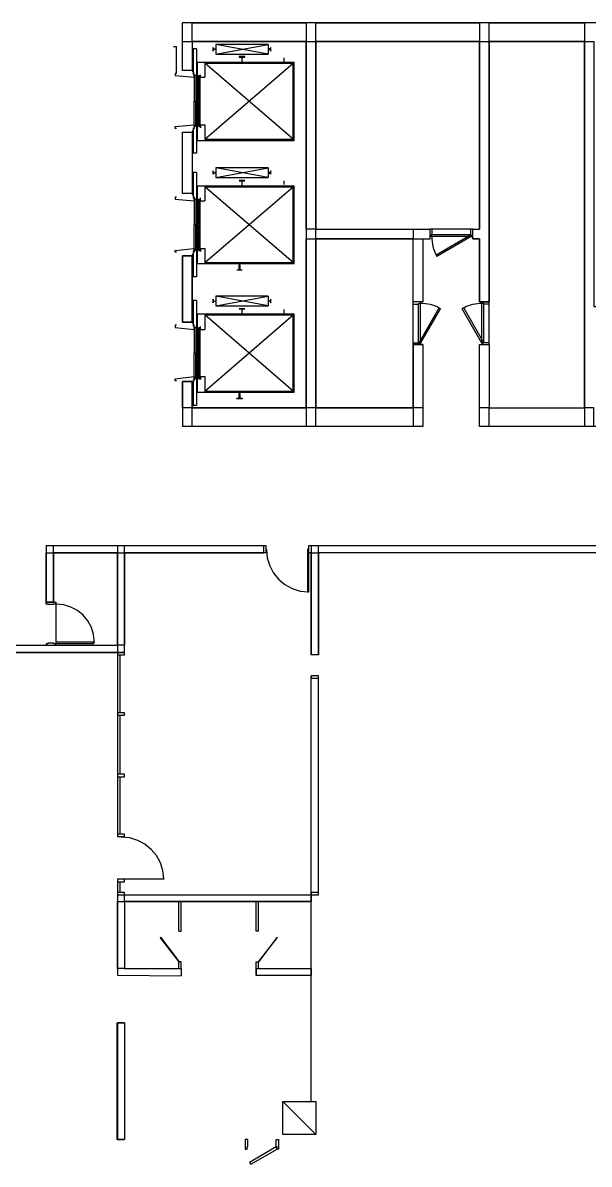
# Model space of a CAD drawing. Header units: millimetres. Extents: x -1062 to 473405, y -148599 to 38948.
# Drawn here: x 305664 to 317570, y -148599 to -124580 of the extents above; entities that cross this region are included whole.
import ezdxf

# ---------------------------------------------------------------- set-up
doc = ezdxf.new("R2010")
doc.units = ezdxf.units.MM
for name, color, linetype in [('COLUMN', 1, 'Continuous'), ('CORE_REF', 8, 'Continuous'), ('DOOR', 3, 'Continuous'), ('WALL', 7, 'Continuous'), ('WINDOW', 4, 'Continuous')]:
    doc.layers.add(name, color=color, linetype=linetype)

msp = doc.modelspace()

# ---------------------------------------------------------------- linework, layer by layer
at = {"layer": 'COLUMN'}
for p, q in [((311826.2, -147976.3), (311128, -147277.7)), ((311128, -147277.7), (311826.2, -147277.7)), ((311128, -147976.3), (311128, -147277.7)), ((311826.2, -147277.7), (311826.2, -147976.3)), ((311826.2, -147976.3), (311128, -147976.3))]:
    msp.add_line(p, q, dxfattribs=at)
at = {"layer": 'CORE_REF'}
for p, q in [((309312.9, -125126.6), (309224, -125126.6)), ((309249.4, -125634.7), (309249.4, -125126.6)), ((309312.9, -125126.6), (309312.9, -127323.9)), ((309668.3, -125177.4), (309668.3, -125101.2)), ((309668.3, -125101.2), (309668.3, -125126.6)), ((309668.3, -125126.6), (309693.7, -125126.6)), ((309693.7, -125126.6), (309719.1, -125126.6)), ((309719.1, -125240.9), (310823.4, -125037.7)), ((310823.4, -125037.7), (309719.1, -125037.7)), ((309719.1, -125037.7), (309719.1, -125240.9)), ((310823.4, -125240.9), (309719.1, -125037.7)), ((309719.1, -125126.6), (309719.1, -125139.3)), ((310823.4, -125037.7), (310823.4, -125240.9)), ((310848.8, -125126.6), (310823.4, -125126.6)), ((310823.4, -125126.6), (310823.4, -125139.3)), ((310861.5, -125126.6), (310848.8, -125126.6)), ((310874.2, -125101.2), (310861.5, -125126.6)), ((310874.2, -125177.4), (310874.2, -125101.2)), ((309693.7, -125139.3), (309668.3, -125139.3)), ((309668.3, -125139.3), (309668.3, -125177.4)), ((309719.1, -125139.3), (309693.7, -125139.3)), ((309719.1, -125240.9), (310823.4, -125240.9)), ((310328.3, -125291.7), (310214.1, -125291.7)), ((310214.1, -125291.7), (310214.1, -125304.4)), ((310214.1, -125304.4), (310264.9, -125304.4)), ((310264.9, -125304.4), (310264.9, -125342.5)), ((310264.9, -125342.5), (310264.9, -125406.1)), ((310277.6, -125342.5), (310277.6, -125304.4)), ((310277.6, -125304.4), (310328.3, -125304.4)), ((310277.6, -125406.1), (310277.6, -125342.5)), ((310328.3, -125304.4), (310328.3, -125291.7)), ((310823.4, -125139.3), (310848.8, -125139.3)), ((310848.8, -125139.3), (310861.5, -125139.3)), ((310861.5, -125139.3), (310874.2, -125177.4)), ((311153.4, -125317.1), (311153.4, -125393.3)), ((309224, -125583.9), (309262.1, -125660.1)), ((309338.3, -125406.1), (311369.2, -125406.1)), ((309338.3, -127057.2), (309338.3, -125406.1)), ((309490.6, -125431.5), (311343.8, -125431.5)), ((309490.6, -125431.5), (309490.6, -125723.6)), ((309490.6, -127031.8), (311343.8, -125431.5)), ((311343.8, -127031.8), (309490.6, -125431.5)), ((310264.9, -125406.1), (310277.6, -125406.1)), ((311343.8, -127031.8), (311343.8, -125431.5)), ((311369.2, -127057.2), (311369.2, -125406.1)), ((308894, -125647.4), (308868.6, -125647.4)), ((308868.6, -125647.4), (308868.6, -125685.5)), ((308868.6, -125685.5), (309262.1, -125723.6)), ((309262.1, -125660.1), (309236.7, -125660.1)), ((309262.1, -125723.6), (309262.1, -125660.1)), ((309262.1, -125685.5), (309262.1, -126231.6)), ((309300.2, -125685.5), (309262.1, -125685.5)), ((309300.2, -125685.5), (309300.2, -126231.6)), ((309363.7, -126231.6), (309363.7, -125685.5)), ((309363.7, -125685.5), (309389, -125685.5)), ((309389, -126231.6), (309389, -125685.5)), ((309401.7, -125723.6), (309401.7, -125672.8)), ((309401.7, -125723.6), (309490.6, -125723.6)), ((309262.1, -126765.1), (309262.1, -126231.6)), ((309262.1, -126231.6), (309300.2, -126231.6)), ((309300.2, -126765.1), (309300.2, -126231.6)), ((309363.7, -126765.1), (309363.7, -126231.6)), ((309363.7, -126231.6), (309389, -126231.6)), ((309389, -126765.1), (309389, -126231.6)), ((308868.6, -126765.1), (309262.1, -126727)), ((308868.6, -126803.2), (308868.6, -126765.1)), ((308894, -126803.2), (308868.6, -126803.2)), ((309224, -126879.4), (309262.1, -126803.2)), ((309262.1, -126803.2), (309236.7, -126803.2)), ((309262.1, -126727), (309262.1, -126803.2)), ((309300.2, -126765.1), (309262.1, -126765.1)), ((309363.7, -126765.1), (309389, -126765.1)), ((309401.7, -126727), (309401.7, -126790.5)), ((309401.7, -126727), (309490.6, -126727)), ((309490.6, -126727), (309490.6, -127031.8)), ((309249.4, -127323.9), (309249.4, -126815.9)), ((309490.6, -127031.8), (311343.8, -127031.8)), ((309338.3, -127057.2), (311369.2, -127057.2)), ((309312.9, -127323.9), (309224, -127323.9)), ((309312.9, -127730.4), (309224, -127730.4)), ((309249.4, -128238.4), (309249.4, -127730.4)), ((309312.9, -127730.4), (309312.9, -129927.7)), ((309668.3, -127768.5), (309668.3, -127692.3)), ((309668.3, -127692.3), (309668.3, -127730.4)), ((309668.3, -127730.4), (309693.7, -127730.4)), ((309693.7, -127743.1), (309668.3, -127743.1)), ((309668.3, -127743.1), (309668.3, -127768.5)), ((309693.7, -127730.4), (309719.1, -127730.4)), ((309719.1, -127743.1), (309693.7, -127743.1)), ((309719.1, -127832), (310823.4, -127628.8)), ((310823.4, -127628.8), (309719.1, -127628.8)), ((309719.1, -127628.8), (309719.1, -127832)), ((310823.4, -127832), (309719.1, -127628.8)), ((309719.1, -127730.4), (309719.1, -127743.1)), ((310823.4, -127628.8), (310823.4, -127832)), ((310848.8, -127730.4), (310823.4, -127730.4)), ((310823.4, -127730.4), (310823.4, -127743.1)), ((310823.4, -127743.1), (310848.8, -127743.1)), ((310861.5, -127730.4), (310848.8, -127730.4)), ((310848.8, -127743.1), (310861.5, -127743.1)), ((310874.2, -127692.3), (310861.5, -127730.4)), ((310861.5, -127743.1), (310874.2, -127768.5)), ((310874.2, -127768.5), (310874.2, -127692.3)), ((309338.3, -128009.8), (311369.2, -128009.8)), ((309338.3, -129648.3), (309338.3, -128009.8)), ((309719.1, -127832), (310823.4, -127832)), ((310328.3, -127895.5), (310214.1, -127895.5)), ((310214.1, -127908.2), (310264.9, -127908.2)), ((310264.9, -127908.2), (310264.9, -127946.3)), ((310264.9, -127946.3), (310264.9, -128009.8)), ((310264.9, -128009.8), (310277.6, -128009.8)), ((310277.6, -127946.3), (310277.6, -127908.2)), ((310277.6, -127908.2), (310328.3, -127908.2)), ((310277.6, -128009.8), (310277.6, -127946.3)), ((311153.4, -127908.2), (311153.4, -127984.4)), ((311369.2, -129648.3), (311369.2, -128009.8)), ((308894, -128251.1), (308868.6, -128251.1)), ((308868.6, -128251.1), (308868.6, -128289.2)), ((309224, -128174.9), (309262.1, -128263.8)), ((309490.6, -128035.2), (311343.8, -128035.2)), ((309490.6, -128035.2), (309490.6, -128327.3)), ((309490.6, -129622.9), (311343.8, -128035.2)), ((311343.8, -129622.9), (309490.6, -128035.2)), ((311343.8, -129622.9), (311343.8, -128035.2)), ((308868.6, -128289.2), (309262.1, -128327.3)), ((309262.1, -128263.8), (309236.7, -128263.8)), ((309262.1, -128327.3), (309262.1, -128263.8)), ((309262.1, -128289.2), (309262.1, -128822.7)), ((309300.2, -128289.2), (309262.1, -128289.2)), ((309300.2, -128289.2), (309300.2, -128822.7)), ((309363.7, -128822.7), (309363.7, -128289.2)), ((309363.7, -128289.2), (309389, -128289.2)), ((309389, -128822.7), (309389, -128289.2)), ((309401.7, -128327.3), (309401.7, -128263.8)), ((309401.7, -128327.3), (309490.6, -128327.3)), ((309262.1, -129368.9), (309262.1, -128822.7)), ((309262.1, -128822.7), (309300.2, -128822.7)), ((309300.2, -129368.9), (309300.2, -128822.7)), ((309389, -128822.7), (309363.7, -128822.7)), ((309363.7, -129368.9), (309363.7, -128835.4)), ((309389, -128835.4), (309363.7, -128835.4)), ((309389, -129368.9), (309389, -128835.4)), ((308868.6, -129368.9), (309262.1, -129330.8)), ((308868.6, -129407), (308868.6, -129368.9)), ((308894, -129407), (308868.6, -129407)), ((309224, -129483.2), (309262.1, -129394.3)), ((309262.1, -129394.3), (309236.7, -129394.3)), ((309249.4, -129927.7), (309249.4, -129419.7)), ((309262.1, -129330.8), (309262.1, -129394.3)), ((309300.2, -129368.9), (309262.1, -129368.9)), ((309363.7, -129368.9), (309389, -129368.9)), ((309401.7, -129330.8), (309401.7, -129394.3)), ((309401.7, -129330.8), (309490.6, -129330.8)), ((309490.6, -129330.8), (309490.6, -129622.9)), ((309338.3, -129648.3), (311369.2, -129648.3)), ((309490.6, -129622.9), (311343.8, -129622.9)), ((310214.1, -129737.2), (310214.1, -129673.7)), ((310214.1, -129673.7), (310226.8, -129673.7)), ((310226.8, -129673.7), (310226.8, -129737.2)), ((309312.9, -129927.7), (309224, -129927.7)), ((310163.3, -129775.3), (310214.1, -129775.3)), ((310277.6, -129788), (310163.3, -129788)), ((310214.1, -129775.3), (310214.1, -129737.2)), ((310226.8, -129737.2), (310226.8, -129775.3)), ((310226.8, -129775.3), (310277.6, -129775.3)), ((309668.3, -130473.9), (309668.3, -130397.7)), ((309668.3, -130397.7), (309668.3, -130423.1)), ((309719.1, -130537.4), (310823.4, -130334.2)), ((310823.4, -130334.2), (309719.1, -130334.2)), ((309719.1, -130334.2), (309719.1, -130537.4)), ((310823.4, -130537.4), (309719.1, -130334.2)), ((310823.4, -130334.2), (310823.4, -130537.4)), ((310874.2, -130397.7), (310861.5, -130423.1)), ((310874.2, -130473.9), (310874.2, -130397.7)), ((309312.9, -130423.1), (309224, -130423.1)), ((309249.4, -130943.8), (309249.4, -130423.1)), ((309312.9, -130423.1), (309312.9, -132633.1)), ((309668.3, -130423.1), (309668.3, -130435.8)), ((309668.3, -130435.8), (309693.7, -130435.8)), ((309668.3, -130435.8), (309668.3, -130473.9)), ((309693.7, -130435.8), (309719.1, -130435.8)), ((309719.1, -130537.4), (310823.4, -130537.4)), ((310214.1, -130600.9), (310264.9, -130600.9)), ((310328.3, -130600.9), (310214.1, -130600.9)), ((310264.9, -130600.9), (310264.9, -130613.6)), ((310264.9, -130613.6), (310264.9, -130639)), ((310264.9, -130639), (310264.9, -130651.7)), ((310264.9, -130651.7), (310264.9, -130702.5)), ((310277.6, -130613.6), (310277.6, -130600.9)), ((310277.6, -130600.9), (310328.3, -130600.9)), ((310277.6, -130639), (310277.6, -130613.6)), ((310277.6, -130651.7), (310277.6, -130639)), ((310277.6, -130702.5), (310277.6, -130651.7)), ((310848.8, -130435.8), (310823.4, -130435.8)), ((310861.5, -130435.8), (310848.8, -130435.8)), ((310861.5, -130423.1), (310861.5, -130435.8)), ((310861.5, -130435.8), (310874.2, -130473.9)), ((311153.4, -130613.6), (311153.4, -130689.8)), ((309224, -130880.3), (309262.1, -130956.5)), ((309338.3, -130702.5), (311369.2, -130702.5)), ((309338.3, -132353.7), (309338.3, -130702.5)), ((309490.6, -130727.9), (311343.8, -130727.9)), ((309490.6, -130727.9), (309490.6, -131032.7)), ((309490.6, -132328.3), (311343.8, -130727.9)), ((311343.8, -132328.3), (309490.6, -130727.9)), ((310264.9, -130702.5), (310264.9, -130715.2)), ((310264.9, -130715.2), (310277.6, -130715.2)), ((310277.6, -130715.2), (310277.6, -130702.5)), ((311343.8, -132328.3), (311343.8, -130727.9)), ((311369.2, -132353.7), (311369.2, -130702.5)), ((308894, -130943.8), (308868.6, -130943.8)), ((308868.6, -130943.8), (308868.6, -130994.6)), ((308868.6, -130994.6), (309262.1, -131032.7)), ((309262.1, -130956.5), (309236.7, -130956.5)), ((309262.1, -131032.7), (309262.1, -130956.5)), ((309262.1, -130994.6), (309262.1, -131528.1)), ((309300.2, -130994.6), (309262.1, -130994.6)), ((309300.2, -130994.6), (309300.2, -131528.1)), ((309363.7, -131528.1), (309363.7, -130994.6)), ((309363.7, -130994.6), (309389, -130994.6)), ((309389, -131528.1), (309389, -130994.6)), ((309401.7, -131032.7), (309401.7, -130969.2)), ((309401.7, -131032.7), (309490.6, -131032.7)), ((309262.1, -132074.2), (309262.1, -131528.1)), ((309262.1, -131528.1), (309300.2, -131528.1)), ((309300.2, -132074.2), (309300.2, -131528.1)), ((309363.7, -132074.2), (309363.7, -131528.1)), ((309363.7, -131528.1), (309389, -131528.1)), ((309389, -132074.2), (309389, -131528.1)), ((308868.6, -132074.2), (309262.1, -132023.4)), ((308868.6, -132112.3), (308868.6, -132074.2)), ((309262.1, -132023.4), (309262.1, -132099.6)), ((309300.2, -132074.2), (309262.1, -132074.2)), ((309363.7, -132074.2), (309389, -132074.2)), ((309401.7, -132023.4), (309401.7, -132086.9)), ((309401.7, -132023.4), (309490.6, -132023.4)), ((309490.6, -132023.4), (309490.6, -132328.3)), ((308894, -132112.3), (308868.6, -132112.3)), ((309224, -132175.8), (309262.1, -132099.6)), ((309262.1, -132099.6), (309236.7, -132099.6)), ((309249.4, -132633.1), (309249.4, -132125)), ((309490.6, -132328.3), (311343.8, -132328.3)), ((309338.3, -132353.7), (311369.2, -132353.7)), ((310163.3, -132480.7), (310214.1, -132480.7)), ((310163.3, -132493.4), (310163.3, -132480.7)), ((310277.6, -132493.4), (310163.3, -132493.4)), ((310214.1, -132442.6), (310214.1, -132379.1)), ((310214.1, -132379.1), (310226.8, -132379.1)), ((310214.1, -132468), (310214.1, -132442.6)), ((310214.1, -132480.7), (310214.1, -132468)), ((310226.8, -132379.1), (310226.8, -132442.6)), ((310226.8, -132442.6), (310226.8, -132468)), ((310226.8, -132468), (310226.8, -132480.7)), ((310226.8, -132480.7), (310277.6, -132480.7)), ((310277.6, -132480.7), (310277.6, -132493.4)), ((309312.9, -132633.1), (309224, -132633.1))]:
    msp.add_line(p, q, dxfattribs=at)
at = {"layer": 'DOOR'}
for p, q in [((314225.2, -129076.7), (314225.2, -128924.3)), ((314263.2, -128924.3), (314225.2, -128924.3)), ((315075.6, -128924.3), (314263.2, -128924.3)), ((314263.2, -128924.3), (314263.2, -129038.6)), ((315126.4, -128924.3), (315075.6, -128924.3)), ((315075.6, -128924.3), (315075.6, -129038.6)), ((315126.4, -129076.7), (315126.4, -128924.3)), ((314250.6, -129076.7), (314225.2, -129076.7)), ((314263.2, -129038.6), (314250.6, -129038.6)), ((314250.6, -129038.6), (314250.6, -129076.7)), ((315075.6, -129038.6), (314250.6, -129038.6)), ((315088.3, -129076.7), (314250.6, -129076.7)), ((314263.6, -129084.3), (314263.7, -129135.3)), ((314263.7, -129135.3), (314267.3, -129186)), ((314267.3, -129186), (314274.3, -129236.1)), ((315075.6, -129051.3), (314352.1, -129470.5)), ((315088.3, -129076.7), (314364.8, -129495.9)), ((315075.6, -129038.6), (315088.3, -129038.6)), ((315088.3, -129076.7), (315075.6, -129051.3)), ((315088.3, -129038.6), (315088.3, -129076.7)), ((315088.3, -129076.7), (315126.4, -129076.7)), ((314274.3, -129236.1), (314284.7, -129285.7)), ((314284.7, -129285.7), (314298.4, -129334.4)), ((314298.4, -129334.4), (314315.4, -129382.1)), ((314315.4, -129382.1), (314335.7, -129428.6)), ((314335.7, -129428.6), (314359.2, -129473.8)), ((314352.1, -129470.5), (314364.8, -129495.9)), ((314022.1, -130448.5), (313869.8, -130448.5)), ((313869.8, -130499.3), (313869.8, -130448.5)), ((313869.8, -131312.2), (313869.8, -130499.3)), ((313869.8, -130499.3), (313984, -130499.3)), ((313984, -130499.3), (313984, -130486.6)), ((313984, -130486.6), (314022.1, -130486.6)), ((313984, -131312.2), (313984, -130486.6)), ((313996.7, -131312.2), (314415.6, -130575.5)), ((314022.1, -130486.6), (314022.1, -130448.5)), ((314022.1, -131324.9), (314022.1, -130486.6)), ((314022.1, -131324.9), (314441, -130600.9)), ((314080.6, -130487.1), (314029.7, -130487)), ((314131.2, -130490.6), (314080.6, -130487.1)), ((314181.4, -130497.6), (314131.2, -130490.6)), ((314230.9, -130508), (314181.4, -130497.6)), ((314279.6, -130521.7), (314230.9, -130508)), ((314327.2, -130538.8), (314279.6, -130521.7)), ((314373.8, -130559.1), (314327.2, -130538.8)), ((314419, -130582.6), (314373.8, -130559.1)), ((314415.6, -130575.5), (314441, -130600.9)), ((314936, -130575.5), (314897.9, -130600.9)), ((315316.8, -131324.9), (314897.9, -130600.9)), ((314977.8, -130559.1), (314932.6, -130582.6)), ((315354.9, -131312.2), (314936, -130575.5)), ((315024.3, -130538.8), (314977.8, -130559.1)), ((315072, -130521.7), (315024.3, -130538.8)), ((315120.7, -130508), (315072, -130521.7)), ((315170.2, -130497.6), (315120.7, -130508)), ((315220.3, -130490.6), (315170.2, -130497.6)), ((315271, -130487.1), (315220.3, -130490.6)), ((315321.9, -130487), (315271, -130487.1)), ((315316.8, -130486.6), (315316.8, -130448.5)), ((315316.8, -130448.5), (315469.1, -130448.5)), ((315354.9, -130486.6), (315316.8, -130486.6)), ((315316.8, -131324.9), (315316.8, -130486.6)), ((315354.9, -130499.3), (315354.9, -130486.6)), ((315354.9, -131312.2), (315354.9, -130486.6)), ((315469.1, -130499.3), (315354.9, -130499.3)), ((315469.1, -130499.3), (315469.1, -130448.5)), ((315469.1, -131312.2), (315469.1, -130499.3)), ((313869.8, -131350.3), (313869.8, -131312.2)), ((313869.8, -131312.2), (313984, -131312.2)), ((314022.1, -131350.3), (313869.8, -131350.3)), ((313984, -131312.2), (313984, -131324.9)), ((313984, -131324.9), (314022.1, -131324.9)), ((314022.1, -131324.9), (313996.7, -131312.2)), ((314022.1, -131324.9), (314022.1, -131350.3)), ((315316.8, -131324.9), (315354.9, -131312.2)), ((315354.9, -131324.9), (315316.8, -131324.9)), ((315316.8, -131324.9), (315316.8, -131350.3)), ((315316.8, -131350.3), (315469.1, -131350.3)), ((315469.1, -131312.2), (315354.9, -131312.2)), ((315354.9, -131312.2), (315354.9, -131324.9)), ((315469.1, -131350.3), (315469.1, -131312.2)), ((310721.8, -135579.8), (310772.6, -135579.8)), ((310772.6, -135579.8), (310772.6, -135732.2)), ((310785.3, -135662.3), (310803.2, -135841.5)), ((311673.8, -135656), (311648.4, -135656)), ((311648.4, -135656), (311648.4, -136557.8)), ((311673.8, -135732.2), (311673.8, -135579.8)), ((311673.8, -135579.8), (311724.6, -135579.8)), ((311673.8, -136557.8), (311673.8, -135656)), ((311724.6, -135579.8), (311724.6, -135732.2)), ((310772.6, -135732.2), (310721.8, -135732.2)), ((310803.2, -135841.5), (310854.6, -136008.5)), ((311724.6, -135732.2), (311673.8, -135732.2)), ((310854.6, -136008.5), (310936, -136159.9)), ((310936, -136159.9), (311043.9, -136292)), ((311043.9, -136292), (311174.8, -136401.4)), ((311174.8, -136401.4), (311325.2, -136484.6)), ((311325.2, -136484.6), (311491.5, -136537.8)), ((311491.5, -136537.8), (311670.3, -136557.7)), ((311648.4, -136557.8), (311673.8, -136557.8)), ((306152.3, -136811.8), (306152.3, -136773.7)), ((306152.3, -136773.7), (306355.4, -136773.7)), ((306190.4, -136811.8), (306152.3, -136811.8)), ((306190.4, -136824.5), (306190.4, -136811.8)), ((306317.3, -136824.5), (306190.4, -136824.5)), ((306355.4, -136811.8), (306317.3, -136811.8)), ((306317.3, -136811.8), (306317.3, -136824.5)), ((306355.4, -136773.7), (306355.4, -136811.8)), ((306355.4, -136811.8), (306355.4, -137650.1)), ((306524.2, -136828.2), (306361.7, -136811.8)), ((306675.5, -136875.2), (306524.2, -136828.2)), ((306812.4, -136949.6), (306675.5, -136875.2)), ((306931.7, -137048), (306812.4, -136949.6)), ((307030.1, -137167.4), (306931.7, -137048)), ((307104.4, -137304.4), (307030.1, -137167.4)), ((307151.4, -137455.8), (307104.4, -137304.4)), ((307155, -137612), (306355.4, -137612)), ((306355.4, -137612), (306355.4, -137650.1)), ((307167.7, -137618.3), (307151.4, -137455.8)), ((307155, -137650.1), (307155, -137612)), ((306190.4, -137650.1), (306152.3, -137650.1)), ((306152.3, -137650.1), (306152.3, -137675.5)), ((306152.3, -137675.5), (306355.4, -137675.5)), ((306317.3, -137637.4), (306190.4, -137637.4)), ((306190.4, -137637.4), (306190.4, -137650.1)), ((306317.3, -137650.1), (306317.3, -137637.4)), ((306355.4, -137650.1), (306317.3, -137650.1)), ((306355.4, -137675.5), (306355.4, -137650.1)), ((307155, -137650.1), (306355.4, -137650.1)), ((307802.4, -141651), (307650.1, -141651)), ((307650.1, -141651), (307650.1, -141701.8)), ((307650.1, -141701.8), (307802.4, -141701.8)), ((307802.4, -141701.8), (307802.4, -141651)), ((307911.6, -141732.4), (307732.6, -141714.5)), ((308078.5, -141783.9), (307911.6, -141732.4)), ((308229.8, -141865.3), (308078.5, -141783.9)), ((308361.9, -141973.3), (308229.8, -141865.3)), ((308471.2, -142104.3), (308361.9, -141973.3)), ((308554.3, -142254.7), (308471.2, -142104.3)), ((308607.5, -142421.2), (308554.3, -142254.7)), ((308627.4, -142600.1), (308607.5, -142421.2)), ((307802.4, -142603.6), (307650.1, -142603.6)), ((307650.1, -142603.6), (307650.1, -142654.4)), ((307650.1, -142654.4), (307802.4, -142654.4)), ((307726.2, -142603.6), (307726.2, -142590.9)), ((307726.2, -142590.9), (308627.5, -142590.9)), ((308627.5, -142603.6), (307726.2, -142603.6)), ((307802.4, -142654.4), (307802.4, -142603.6)), ((308627.5, -142590.9), (308627.5, -142603.6))]:
    msp.add_line(p, q, dxfattribs=at)
at = {"layer": 'WALL'}
for p, q in [((320813, -124580.5), (309020.9, -124580.5)), ((309020.9, -125583.9), (309020.9, -124580.5)), ((308830.5, -125075.8), (308894, -125075.8)), ((308894, -125647.4), (308894, -125075.8)), ((309224, -124974.2), (311623.1, -124974.2)), ((309224, -124974.2), (309224, -125583.9)), ((311623.1, -124974.2), (311623.1, -132683.9)), ((311826.2, -124974.2), (315266, -124974.2)), ((311826.2, -128924.3), (311826.2, -124974.2)), ((315266, -124974.2), (315266, -128924.3)), ((315469.1, -124974.2), (317474.6, -124974.2)), ((315469.1, -130448.5), (315469.1, -124974.2)), ((317474.6, -124974.2), (317474.6, -132683.9)), ((309224, -125583.9), (309020.9, -125583.9)), ((309020.9, -128174.9), (309020.9, -126879.4)), ((309020.9, -126879.4), (309224, -126879.4)), ((309224, -126879.4), (309224, -128174.9)), ((309224, -128174.9), (309020.9, -128174.9)), ((311826.2, -128924.3), (314225.2, -128924.3)), ((314225.2, -129127.5), (314225.2, -128924.3)), ((315126.4, -128924.3), (315266, -128924.3)), ((315126.4, -129127.5), (315126.4, -128924.3)), ((311826.2, -132683.9), (311826.2, -129127.5)), ((311826.2, -129127.5), (313869.8, -129127.5)), ((313869.8, -130448.5), (313869.8, -129127.5)), ((314072.9, -129127.5), (314225.2, -129127.5)), ((314072.9, -129127.5), (314072.9, -130448.5)), ((315126.4, -129127.5), (315266, -129127.5)), ((315266, -129127.5), (315266, -130448.5)), ((309224, -129483.2), (309020.9, -129483.2)), ((309020.9, -129483.2), (309020.9, -130880.3)), ((309224, -130880.3), (309224, -129483.2)), ((314072.9, -130448.5), (313869.8, -130448.5)), ((315266, -130448.5), (315469.1, -130448.5)), ((309020.9, -130880.3), (309224, -130880.3)), ((314072.9, -131350.3), (313869.8, -131350.3)), ((313869.8, -131350.3), (313869.8, -132683.9)), ((314072.9, -131350.3), (314072.9, -133077.6)), ((315266, -133077.6), (315266, -131350.3)), ((315266, -131350.3), (315469.1, -131350.3)), ((315469.1, -131350.3), (315469.1, -132683.9)), ((309224, -132125), (309020.9, -132125)), ((309020.9, -132125), (309020.9, -133077.6)), ((309224, -132683.9), (309224, -132125)), ((311623.1, -132683.9), (309224, -132683.9)), ((311521.5, -132683.9), (311623.1, -132683.9)), ((313869.8, -132683.9), (311826.2, -132683.9)), ((315469.1, -132683.9), (317474.6, -132683.9)), ((314072.9, -133077.6), (309020.9, -133077.6)), ((319099.4, -133077.6), (315266, -133077.6)), ((306152.3, -135579.8), (310721.8, -135579.8)), ((306152.3, -135579.8), (306152.3, -136773.7)), ((310721.8, -135579.8), (310721.8, -135732.2)), ((311724.6, -135579.8), (311724.6, -137878.7)), ((311724.6, -135579.8), (320267.1, -135579.8)), ((306304.6, -135732.2), (307650.1, -135732.2)), ((306304.6, -136773.7), (306304.6, -135732.2)), ((307650.1, -135732.2), (307650.1, -137675.5)), ((307802.4, -135732.2), (310721.8, -135732.2)), ((307802.4, -137827.9), (307802.4, -135732.2)), ((311876.9, -137878.7), (311876.9, -135732.2)), ((320267.1, -135732.2), (311876.9, -135732.2)), ((306304.6, -136773.7), (306152.3, -136773.7)), ((302128.5, -137675.5), (307650.1, -137675.5)), ((302280.8, -137827.9), (307802.4, -137827.9)), ((307650.1, -142933.8), (307650.1, -144623.1)), ((307650.1, -142933.8), (311724.6, -142933.8)), ((307802.4, -143073.6), (307802.4, -144483.4)), ((307802.4, -143073.6), (311724.6, -143073.6)), ((311724.6, -147277.7), (311724.6, -142933.8)), ((307802.4, -144483.4), (308995.6, -144483.4)), ((308995.6, -144483.4), (308995.6, -144635.8)), ((310569.5, -144483.4), (311724.6, -144483.4)), ((310569.5, -144483.4), (310569.5, -144623.1)), ((307650.1, -144623.1), (308995.6, -144635.8)), ((310569.5, -144623.1), (311724.6, -144623.1)), ((307650.1, -145626.5), (307650.1, -148077.9)), ((307802.4, -145626.5), (307650.1, -145626.5)), ((307802.4, -145626.5), (307802.4, -148077.9)), ((307650.1, -148077.9), (307802.4, -148077.9))]:
    msp.add_line(p, q, dxfattribs=at)
for points in [[(309224, -124974.2), (309224, -124580.5), (311623.1, -124580.5), (311623.1, -124974.2), (309224, -124974.2)], [(315266, -124580.5), (315266, -124974.2), (311826.2, -124974.2), (311826.2, -124580.5), (315266, -124580.5)], [(317474.6, -124580.5), (317474.6, -124974.2), (315469.1, -124974.2), (315469.1, -124580.5), (317474.6, -124580.5)], [(309224, -124974.2), (309224, -125583.9), (309020.9, -125583.9), (309020.9, -124974.2), (309224, -124974.2)], [(311623.1, -128924.3), (311623.1, -124974.2), (311826.2, -124974.2), (311826.2, -128924.3), (311623.1, -128924.3)], [(315126.4, -128924.3), (315266, -128924.3), (315266, -124974.2), (315469.1, -124974.2), (315469.1, -128924.3), (315469.1, -129127.5), (315469.1, -130448.5), (315266, -130448.5), (315266, -129127.5), (315126.4, -129127.5), (315126.4, -128924.3)], [(317474.6, -124974.2), (317665, -124974.2), (317665, -130550), (319100, -130550), (319100, -130755), (318720, -130755), (318720, -132683.9), (319099.4, -132683.9), (319099.4, -133077.6), (317665, -133077.6), (317665, -132683.9), (317474.6, -132683.9), (317474.6, -130550.1), (317474.6, -124974.2)], [(309225, -126880), (309225, -128175), (309020, -128175), (309020, -126880), (309020.9, -126880), (309020.9, -126879.4), (309224, -126879.4), (309224, -126880), (309225, -126880)], [(313869.8, -128924.3), (313869.8, -129127.5), (311826.2, -129127.5), (311826.2, -128924.3), (313869.8, -128924.3)], [(311826.2, -129127.5), (311826.2, -132683.9), (311623.1, -132683.9), (311623.1, -129127.5), (311826.2, -129127.5)], [(314072.9, -130448.5), (313869.8, -130448.5), (313869.8, -129127.5), (314072.9, -129127.5), (314072.9, -130448.5)], [(309020, -130880), (309020, -129485), (309020.9, -129485), (309020.9, -129483.2), (309224, -129483.2), (309224, -129485), (309225, -129485), (309225, -130880), (309224, -130880), (309224, -130880.3), (309020.9, -130880.3), (309020.9, -130880), (309020, -130880)], [(314072.9, -131350.3), (314072.9, -132683.9), (313869.8, -132683.9), (313869.8, -131350.3), (314072.9, -131350.3)], [(315469.1, -131350.3), (315469.1, -132683.9), (315266, -132683.9), (315266, -131350.3), (315469.1, -131350.3)], [(309224, -132125), (309224, -132683.9), (309020.9, -132683.9), (309020.9, -132125), (309224, -132125)], [(311623.1, -132683.9), (311623.1, -133077.6), (309224, -133077.6), (309224, -132683.9), (311623.1, -132683.9)], [(313869.8, -133077.6), (311826.2, -133077.6), (311826.2, -132683.9), (313869.8, -132683.9), (313869.8, -133077.6)], [(317474.6, -132683.9), (317474.6, -133077.6), (315469.1, -133077.6), (315469.1, -132683.9), (317474.6, -132683.9)], [(307650.1, -135732.2), (306304.6, -135732.2), (306304.6, -135579.8), (307650.1, -135579.8), (307650.1, -135732.2)], [(310721.8, -135579.8), (310721.8, -135732.2), (307802.4, -135732.2), (307802.4, -135579.8), (310721.8, -135579.8)], [(320267.1, -135732.2), (311876.9, -135732.2), (311876.9, -135579.8), (320267.1, -135579.8), (320267.1, -135732.2)], [(306152.3, -135732.2), (306304.6, -135732.2), (306304.6, -136773.7), (306152.3, -136773.7), (306152.3, -135732.2)], [(307802.4, -137675.5), (307650.1, -137675.5), (307650.1, -135732.2), (307802.4, -135732.2), (307802.4, -137675.5)], [(311876.9, -135732.2), (311876.9, -137878.7), (311724.6, -137878.7), (311724.6, -135732.2), (311876.9, -135732.2)], [(302280.8, -137675.5), (307650.1, -137675.5), (307650.1, -137827.9), (302280.8, -137827.9), (302280.8, -137675.5)], [(307802.4, -143073.6), (307802.4, -144483.4), (307650.1, -144483.4), (307650.1, -143073.6), (307802.4, -143073.6)], [(311724.6, -142933.8), (311724.6, -143073.6), (307802.4, -143073.6), (307802.4, -142933.8), (311724.6, -142933.8)], [(311724.6, -144483.4), (311724.6, -144485), (311725, -144485), (311725, -144625), (310570, -144625), (310570, -144623.1), (310569.5, -144623.1), (310569.5, -144483.4), (311724.6, -144483.4)], [(307650, -145625), (307800, -145625), (307800, -145626.5), (307802.4, -145626.5), (307802.4, -148077.9), (307800, -148077.9), (307800, -148080), (307650, -148080), (307650, -145625)]]:
    msp.add_lwpolyline(points, close=True, dxfattribs=at)
at = {"layer": 'WINDOW'}
for p, q in [((307650.1, -137827.9), (307650.1, -141701.8)), ((307802.4, -137827.9), (307650.1, -137827.9)), ((307650.1, -137827.9), (307650.1, -137878.7)), ((307802.4, -137878.7), (307802.4, -137827.9)), ((307650.1, -137878.7), (307802.4, -137878.7)), ((307700.9, -137878.7), (307700.9, -139098.1)), ((311724.6, -142933.8), (311724.6, -138323.3)), ((311876.9, -138323.3), (311724.6, -138323.3)), ((311724.6, -138323.3), (311724.6, -138374.1)), ((311876.9, -142933.8), (311876.9, -138323.3)), ((311876.9, -138374.1), (311876.9, -138323.3)), ((311724.6, -138374.1), (311876.9, -138374.1)), ((307802.4, -139098.1), (307650.1, -139098.1)), ((307650.1, -139098.1), (307650.1, -139148.9)), ((307650.1, -139148.9), (307802.4, -139148.9)), ((307700.9, -139148.9), (307700.9, -140393.6)), ((307802.4, -139148.9), (307802.4, -139098.1)), ((307802.4, -140393.6), (307650.1, -140393.6)), ((307650.1, -140393.6), (307650.1, -140444.4)), ((307650.1, -140444.4), (307802.4, -140444.4)), ((307700.9, -140444.4), (307700.9, -141651)), ((307802.4, -140444.4), (307802.4, -140393.6)), ((307650.1, -142603.6), (307650.1, -142933.8)), ((307700.9, -142654.4), (307700.9, -142883)), ((307802.4, -142883), (307650.1, -142883)), ((307650.1, -142883), (307650.1, -142933.8)), ((307802.4, -142933.8), (307802.4, -142883)), ((311876.9, -142883), (311724.6, -142883)), ((311724.6, -142883), (311724.6, -142933.8)), ((311876.9, -142933.8), (311876.9, -142883)), ((307650.1, -142933.8), (307802.4, -142933.8)), ((308944.8, -143695.9), (308944.8, -143073.6)), ((308995.6, -143695.9), (308995.6, -143073.6)), ((310569.5, -143695.9), (310569.5, -143073.6)), ((310620.3, -143695.9), (310620.3, -143073.6)), ((311724.6, -142933.8), (311876.9, -142933.8)), ((308564, -143822.9), (308551.3, -143835.6)), ((308551.3, -143835.6), (308944.8, -144343.7)), ((308957.5, -144343.7), (308564, -143822.9)), ((308944.8, -143695.9), (308995.6, -143695.9)), ((310620.3, -143695.9), (310569.5, -143695.9)), ((311013.8, -143822.9), (310620.3, -144343.7)), ((310620.3, -144343.7), (311013.8, -143835.6)), ((311013.8, -143835.6), (311013.8, -143822.9)), ((308944.8, -144483.4), (308944.8, -144343.7)), ((308944.8, -144343.7), (308957.5, -144343.7)), ((308995.6, -144343.7), (308944.8, -144343.7)), ((308995.6, -144483.4), (308995.6, -144343.7)), ((310569.5, -144483.4), (310569.5, -144343.7)), ((310569.5, -144343.7), (310620.3, -144343.7)), ((310620.3, -144483.4), (310620.3, -144343.7)), ((310391.8, -148077.9), (310341, -148077.9)), ((310341, -148077.9), (310341, -148281.1)), ((310391.8, -148230.3), (310391.8, -148077.9)), ((310988.4, -148230.3), (310988.4, -148077.9)), ((310988.4, -148077.9), (311039.2, -148077.9)), ((311039.2, -148077.9), (311039.2, -148281.1)), ((310341, -148281.1), (310379.1, -148281.1)), ((310379.1, -148281.1), (310379.1, -148230.3)), ((310379.1, -148230.3), (310391.8, -148230.3)), ((310988.4, -148230.3), (310429.9, -148560.5)), ((310455.3, -148598.6), (311013.8, -148281.1)), ((311013.8, -148230.3), (310988.4, -148230.3)), ((311013.8, -148281.1), (310988.4, -148230.3)), ((311013.8, -148281.1), (311013.8, -148230.3)), ((311039.2, -148281.1), (311013.8, -148281.1)), ((310429.9, -148560.5), (310455.3, -148598.6))]:
    msp.add_line(p, q, dxfattribs=at)

doc.saveas('drawing.dxf')
